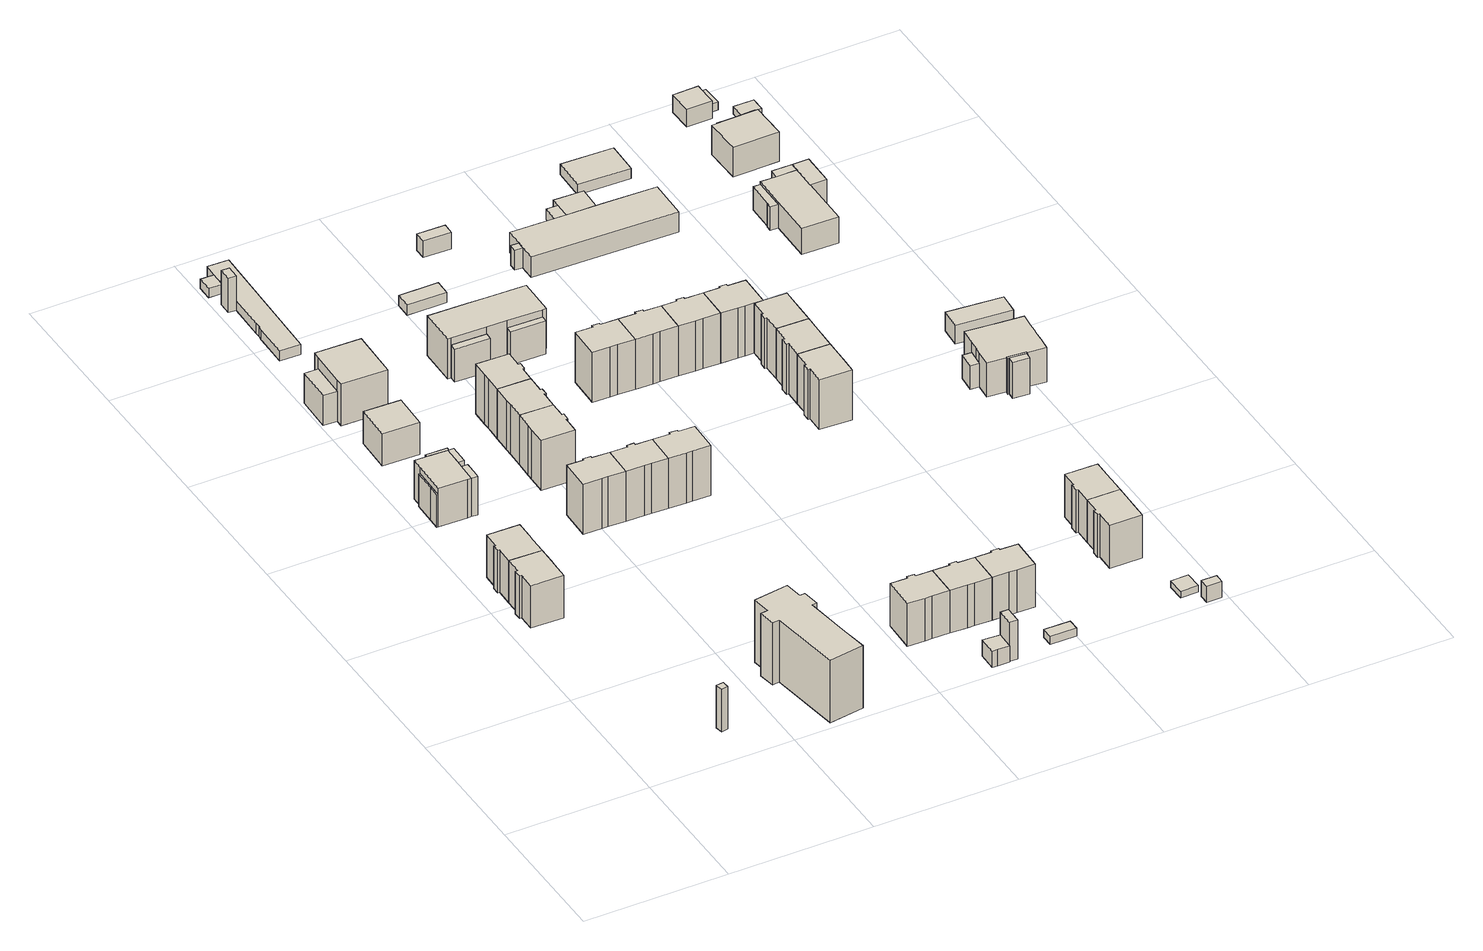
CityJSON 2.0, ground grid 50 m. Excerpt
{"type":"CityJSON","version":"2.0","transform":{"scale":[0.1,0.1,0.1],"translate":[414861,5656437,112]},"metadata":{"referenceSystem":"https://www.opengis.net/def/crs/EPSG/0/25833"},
"CityObjects":{
"building1":{"type":"Building","attributes":{"name":"Universitätsklinikum Carl Gustav Carus Dresden","Dachtyp_tdc":"tdcPolyFlatRoof","Gemeindeschluessel":14612000,"Dachneigung":0,"QualitaetDacherkennung":22,"Geometrietyp2DReferenz":"3000","measuredHeight":15.97,"function":"31001_3051","roofType":"1000"},"geometry":[{"type":"Solid","lod":"1","boundaries":[[[[0,1,2,3]],[[4,5,6,7]],[[3,5,4,0]],[[2,6,5,3]],[[1,7,6,2]],[[0,4,7,1]]]]}]},
"building2":{"type":"Building","attributes":{"Dachtyp_tdc":"tdcPolyFlatRoof","Gemeindeschluessel":14612000,"Dachneigung":0,"QualitaetDacherkennung":86,"Geometrietyp2DReferenz":"3000","measuredHeight":16.07,"function":"31001_9998","roofType":"1000"},"geometry":[{"type":"Solid","lod":"1","boundaries":[[[[8,9,10,11,12,13,14,15,16,17]],[[18,19,20,21,22,23,24,25,26,27]],[[17,19,18,8]],[[16,20,19,17]],[[15,21,20,16]],[[14,22,21,15]],[[13,23,22,14]],[[12,24,23,13]],[[11,25,24,12]],[[10,26,25,11]],[[9,27,26,10]],[[8,18,27,9]]]]}]},
"building3":{"type":"Building","attributes":{"Dachtyp_tdc":"tdcPolyFlatRoof","Gemeindeschluessel":14612000,"Dachneigung":0,"QualitaetDacherkennung":91,"Geometrietyp2DReferenz":"3000","measuredHeight":16.04,"function":"31001_9998","roofType":"1000"},"geometry":[{"type":"Solid","lod":"1","boundaries":[[[[12,28,29,30,31,32,33,34,35,13]],[[24,23,36,37,38,39,40,41,42,43]],[[13,23,24,12]],[[35,36,23,13]],[[34,37,36,35]],[[33,38,37,34]],[[32,39,38,33]],[[31,40,39,32]],[[30,41,40,31]],[[29,42,41,30]],[[28,43,42,29]],[[12,24,43,28]]]]}]},
"building4":{"type":"Building","attributes":{"Gemeindeschluessel":14612000,"Geometrietyp2DReferenz":"3000","function":"31001_9998","roofType":"9999"},"children":["building4-1","building4-2","building4-3","building4-4","building4-5"]},
"building4-1":{"type":"BuildingPart","attributes":{"Dachtyp_tdc":"tdcPolyFlatRoof","Dachneigung":0,"QualitaetDacherkennung":61,"Geometrietyp2DReferenz":"3000","measuredHeight":14.51,"roofType":"1000"},"parents":["building4"],"geometry":[{"type":"Solid","lod":"1","boundaries":[[[[44,45,46,47,48,49,50,51,52,53]],[[54,55,56,57,58,59,60,61,62,63]],[[53,55,54,44]],[[52,56,55,53]],[[51,57,56,52]],[[50,58,57,51]],[[49,59,58,50]],[[48,60,59,49]],[[47,61,60,48]],[[46,62,61,47]],[[45,63,62,46]],[[44,54,63,45]]]]}]},
"building4-2":{"type":"BuildingPart","attributes":{"Dachtyp_tdc":"tdcPolyFlatRoof","Dachneigung":0,"QualitaetDacherkennung":48,"Geometrietyp2DReferenz":"3000","measuredHeight":11.61,"roofType":"1000"},"parents":["building4"],"geometry":[{"type":"Solid","lod":"1","boundaries":[[[[64,65,66,67]],[[63,68,69,70]],[[67,68,63,64]],[[66,69,68,67]],[[65,70,69,66]],[[64,63,70,65]]]]}]},
"building4-3":{"type":"BuildingPart","attributes":{"Dachtyp_tdc":"tdcPolyFlatRoof","Dachneigung":21.02,"QualitaetDacherkennung":31,"Geometrietyp2DReferenz":"3000","measuredHeight":14.82,"roofType":"2100"},"parents":["building4"],"geometry":[{"type":"Solid","lod":"1","boundaries":[[[[71,72,73,74,75]],[[56,76,77,78,57]],[[75,76,56,71]],[[74,77,76,75]],[[73,78,77,74]],[[72,57,78,73]],[[71,56,57,72]]]]}]},
"building4-4":{"type":"BuildingPart","attributes":{"Dachtyp_tdc":"tdcPolyFlatRoof","Dachneigung":0,"QualitaetDacherkennung":60,"Geometrietyp2DReferenz":"3000","measuredHeight":12.28,"roofType":"1000"},"parents":["building4"],"geometry":[{"type":"Solid","lod":"1","boundaries":[[[[79,80,81,82,83]],[[60,59,84,85,86]],[[83,59,60,79]],[[82,84,59,83]],[[81,85,84,82]],[[80,86,85,81]],[[79,60,86,80]]]]}]},
"building4-5":{"type":"BuildingPart","attributes":{"Dachtyp_tdc":"tdcFreeFormRoof","Dachneigung":22.93,"QualitaetDacherkennung":15,"Geometrietyp2DReferenz":"3000","measuredHeight":14.76,"roofType":"5000"},"parents":["building4"],"geometry":[{"type":"Solid","lod":"1","boundaries":[[[[44,53,87,88]],[[54,70,89,55]],[[88,70,54,44]],[[87,89,70,88]],[[53,55,89,87]],[[44,54,55,53]]]]}]},
"building5":{"type":"Building","attributes":{"Dachtyp_tdc":"tdcPolyFlatRoof","Gemeindeschluessel":14612000,"Dachneigung":0,"QualitaetDacherkennung":41,"Geometrietyp2DReferenz":"3000","measuredHeight":11.3,"function":"31001_9998","roofType":"1000"},"geometry":[{"type":"Solid","lod":"1","boundaries":[[[[90,91,92,93]],[[94,95,96,97]],[[93,95,94,90]],[[92,96,95,93]],[[91,97,96,92]],[[90,94,97,91]]]]}]},
"building6":{"type":"Building","attributes":{"Dachtyp_tdc":"tdcPolyFlatRoof","Gemeindeschluessel":14612000,"Dachneigung":0,"QualitaetDacherkennung":86,"Geometrietyp2DReferenz":"3000","measuredHeight":12.15,"function":"31001_9998","roofType":"1000"},"geometry":[{"type":"Solid","lod":"1","boundaries":[[[[98,99,100,101]],[[102,103,104,105]],[[101,103,102,98]],[[100,104,103,101]],[[99,105,104,100]],[[98,102,105,99]]]]}]},
"building7":{"type":"Building","attributes":{"name":"Universitätsklinikum Carl Gustav Carus Dresden","Dachtyp_tdc":"tdcFreeFormRoof","Gemeindeschluessel":14612000,"Dachneigung":13.06,"QualitaetDacherkennung":25,"Geometrietyp2DReferenz":"3000","measuredHeight":24.29,"function":"31001_3051","roofType":"5000"},"geometry":[{"type":"Solid","lod":"1","boundaries":[[[[106,107,108,109,110,111,112,113,114,115,116,117,118,119]],[[120,121,122,123,124,125,126,127,128,129,130,131,132,133]],[[119,121,120,106]],[[118,122,121,119]],[[117,123,122,118]],[[116,124,123,117]],[[115,125,124,116]],[[114,126,125,115]],[[113,127,126,114]],[[112,128,127,113]],[[111,129,128,112]],[[110,130,129,111]],[[109,131,130,110]],[[108,132,131,109]],[[107,133,132,108]],[[106,120,133,107]]]]}]},
"building8":{"type":"Building","attributes":{"Dachtyp_tdc":"tdcTentRoof","Gemeindeschluessel":14612000,"Dachneigung":27.35,"QualitaetDacherkennung":77,"Geometrietyp2DReferenz":"3000","measuredHeight":17.72,"function":"31001_9998","roofType":"3500"},"geometry":[{"type":"Solid","lod":"1","boundaries":[[[[134,135,136,137,138,139]],[[140,95,94,141,142,143]],[[139,95,140,134]],[[138,94,95,139]],[[137,141,94,138]],[[136,142,141,137]],[[135,143,142,136]],[[134,140,143,135]]]]}]},
"building9":{"type":"Building","attributes":{"name":"Universitätsklinikum Carl Gustav Carus Dresden","Dachtyp_tdc":"tdcFreeFormRoof","Gemeindeschluessel":14612000,"Dachneigung":60.39,"QualitaetDacherkennung":4,"Geometrietyp2DReferenz":"3000","measuredHeight":14.06,"function":"31001_3051","roofType":"5000"},"geometry":[{"type":"Solid","lod":"1","boundaries":[[[[144,145,146,147]],[[148,149,150,151]],[[147,149,148,144]],[[146,150,149,147]],[[145,151,150,146]],[[144,148,151,145]]]]}]},
"building10":{"type":"Building","attributes":{"name":"Universitätsklinikum Carl Gustav Carus Dresden","Dachtyp_tdc":"tdcPolyFlatRoof","Gemeindeschluessel":14612000,"Dachneigung":3.79,"QualitaetDacherkennung":92,"Geometrietyp2DReferenz":"3000","measuredHeight":3.61,"function":"31001_3051","roofType":"2100"},"geometry":[{"type":"Solid","lod":"1","boundaries":[[[[152,153,154,155]],[[156,157,158,159]],[[155,157,156,152]],[[154,158,157,155]],[[153,159,158,154]],[[152,156,159,153]]]]}]},
"building11":{"type":"Building","attributes":{"name":"Universitätsklinikum Carl Gustav Carus Dresden","Dachtyp_tdc":"tdcPolyFlatRoof","Gemeindeschluessel":14612000,"Dachneigung":0,"QualitaetDacherkennung":96,"Geometrietyp2DReferenz":"3000","measuredHeight":3.86,"function":"31001_3051","roofType":"1000"},"geometry":[{"type":"Solid","lod":"1","boundaries":[[[[160,161,162,163,164,165,166,167,168,169,170]],[[171,172,173,174,175,176,177,178,179,180,181]],[[170,172,171,160]],[[169,173,172,170]],[[168,174,173,169]],[[167,175,174,168]],[[166,176,175,167]],[[165,177,176,166]],[[164,178,177,165]],[[163,179,178,164]],[[162,180,179,163]],[[161,181,180,162]],[[160,171,181,161]]]]}]},
"building12":{"type":"Building","attributes":{"Dachtyp_tdc":"tdcPolyFlatRoof","Gemeindeschluessel":14612000,"Dachneigung":0,"QualitaetDacherkennung":72,"Geometrietyp2DReferenz":"3000","measuredHeight":18.93,"function":"31001_9998","roofType":"1000"},"geometry":[{"type":"Solid","lod":"1","boundaries":[[[[182,183,184,185,186,187,188,189,190,191]],[[192,193,194,195,196,197,198,199,200,201]],[[191,193,192,182]],[[190,194,193,191]],[[189,195,194,190]],[[188,196,195,189]],[[187,197,196,188]],[[186,198,197,187]],[[185,199,198,186]],[[184,200,199,185]],[[183,201,200,184]],[[182,192,201,183]]]]}]},
"building13":{"type":"Building","attributes":{"Dachtyp_tdc":"tdcPolyFlatRoof","Gemeindeschluessel":14612000,"Dachneigung":0,"QualitaetDacherkennung":79,"Geometrietyp2DReferenz":"3000","measuredHeight":18.78,"function":"31001_9998","roofType":"1000"},"geometry":[{"type":"Solid","lod":"1","boundaries":[[[[202,203,204,205,206,207,208,209,210,211]],[[212,213,214,215,216,217,218,219,220,221]],[[211,213,212,202]],[[210,214,213,211]],[[209,215,214,210]],[[208,216,215,209]],[[207,217,216,208]],[[206,218,217,207]],[[205,219,218,206]],[[204,220,219,205]],[[203,221,220,204]],[[202,212,221,203]]]]}]},
"building14":{"type":"Building","attributes":{"Dachtyp_tdc":"tdcPolyFlatRoof","Gemeindeschluessel":14612000,"Dachneigung":0,"QualitaetDacherkennung":84,"Geometrietyp2DReferenz":"3000","measuredHeight":18.81,"function":"31001_9998","roofType":"1000"},"geometry":[{"type":"Solid","lod":"1","boundaries":[[[[209,208,222,223,224,225,226,227,228,229]],[[215,230,231,232,233,234,235,236,237,216]],[[229,230,215,209]],[[228,231,230,229]],[[227,232,231,228]],[[226,233,232,227]],[[225,234,233,226]],[[224,235,234,225]],[[223,236,235,224]],[[222,237,236,223]],[[208,216,237,222]],[[209,215,216,208]]]]}]},
"building15":{"type":"Building","attributes":{"Dachtyp_tdc":"tdcPolyFlatRoof","Gemeindeschluessel":14612000,"Dachneigung":0,"QualitaetDacherkennung":90,"Geometrietyp2DReferenz":"3000","measuredHeight":18.93,"function":"31001_9998","roofType":"1000"},"geometry":[{"type":"Solid","lod":"1","boundaries":[[[[238,239,240,241,242,243,244,186,185,245]],[[246,247,199,198,248,249,250,251,252,253]],[[245,247,246,238]],[[185,199,247,245]],[[186,198,199,185]],[[244,248,198,186]],[[243,249,248,244]],[[242,250,249,243]],[[241,251,250,242]],[[240,252,251,241]],[[239,253,252,240]],[[238,246,253,239]]]]}]},
"building16":{"type":"Building","attributes":{"Dachtyp_tdc":"tdcPolyFlatRoof","Gemeindeschluessel":14612000,"Dachneigung":0,"QualitaetDacherkennung":79,"Geometrietyp2DReferenz":"3000","measuredHeight":18.81,"function":"31001_9998","roofType":"1000"},"geometry":[{"type":"Solid","lod":"1","boundaries":[[[[227,226,254,255,256,257,258,259,260,261]],[[232,262,263,264,265,266,267,268,269,233]],[[261,262,232,227]],[[260,263,262,261]],[[259,264,263,260]],[[258,265,264,259]],[[257,266,265,258]],[[256,267,266,257]],[[255,268,267,256]],[[254,269,268,255]],[[226,233,269,254]],[[227,232,233,226]]]]}]},
"building17":{"type":"Building","attributes":{"Dachtyp_tdc":"tdcPolyFlatRoof","Gemeindeschluessel":14612000,"Dachneigung":0,"QualitaetDacherkennung":89,"Geometrietyp2DReferenz":"3000","measuredHeight":18.9,"function":"31001_9998","roofType":"1000"},"geometry":[{"type":"Solid","lod":"1","boundaries":[[[[270,271,272,273,274,240,239,275,276,277]],[[278,279,280,281,253,252,282,283,284,285]],[[277,279,278,270]],[[276,280,279,277]],[[275,281,280,276]],[[239,253,281,275]],[[240,252,253,239]],[[274,282,252,240]],[[273,283,282,274]],[[272,284,283,273]],[[271,285,284,272]],[[270,278,285,271]]]]}]},
"building18":{"type":"Building","attributes":{"Dachtyp_tdc":"tdcPolyFlatRoof","Gemeindeschluessel":14612000,"Dachneigung":0,"QualitaetDacherkennung":82,"Geometrietyp2DReferenz":"3000","measuredHeight":16.13,"function":"31001_9998","roofType":"1000"},"geometry":[{"type":"Solid","lod":"1","boundaries":[[[[286,287,288,289,290,291,292,293,294,295]],[[296,297,298,299,300,301,302,303,304,305]],[[295,297,296,286]],[[294,298,297,295]],[[293,299,298,294]],[[292,300,299,293]],[[291,301,300,292]],[[290,302,301,291]],[[289,303,302,290]],[[288,304,303,289]],[[287,305,304,288]],[[286,296,305,287]]]]}]},
"building19":{"type":"Building","attributes":{"Dachtyp_tdc":"tdcFreeFormRoof","Gemeindeschluessel":14612000,"Dachneigung":61.44,"QualitaetDacherkennung":6,"Geometrietyp2DReferenz":"3000","measuredHeight":9.39,"function":"31001_9998","roofType":"5000"},"geometry":[{"type":"Solid","lod":"1","boundaries":[[[[306,307,308,309,310,311]],[[312,313,314,315,316,317]],[[311,313,312,306]],[[310,314,313,311]],[[309,315,314,310]],[[308,316,315,309]],[[307,317,316,308]],[[306,312,317,307]]]]}]},
"building20":{"type":"Building","attributes":{"Gemeindeschluessel":14612000,"Geometrietyp2DReferenz":"3000","function":"31001_9998","roofType":"9999"},"children":["building20-1","building20-2","building20-3","building20-4","building20-5"]},
"building20-1":{"type":"BuildingPart","attributes":{"Dachtyp_tdc":"tdcPolyFlatRoof","Dachneigung":0,"QualitaetDacherkennung":39,"Geometrietyp2DReferenz":"3000","measuredHeight":12.41,"roofType":"1000"},"parents":["building20"],"geometry":[{"type":"Solid","lod":"1","boundaries":[[[[318,319,320,321]],[[322,323,324,325]],[[321,323,322,318]],[[320,324,323,321]],[[319,325,324,320]],[[318,322,325,319]]]]}]},
"building20-2":{"type":"BuildingPart","attributes":{"Dachtyp_tdc":"tdcFreeFormRoof","Dachneigung":46.14,"QualitaetDacherkennung":12,"Geometrietyp2DReferenz":"3000","measuredHeight":13.54,"roofType":"5000"},"parents":["building20"],"geometry":[{"type":"Solid","lod":"1","boundaries":[[[[326,327,328,329]],[[330,331,332,333]],[[329,331,330,326]],[[328,332,331,329]],[[327,333,332,328]],[[326,330,333,327]]]]}]},
"building20-3":{"type":"BuildingPart","attributes":{"Dachtyp_tdc":"tdcPolyFlatRoof","Dachneigung":0,"QualitaetDacherkennung":36,"Geometrietyp2DReferenz":"3000","measuredHeight":12.4,"roofType":"1000"},"parents":["building20"],"geometry":[{"type":"Solid","lod":"1","boundaries":[[[[334,335,336,337]],[[338,339,340,341]],[[337,339,338,334]],[[336,340,339,337]],[[335,341,340,336]],[[334,338,341,335]]]]}]},
"building20-4":{"type":"BuildingPart","attributes":{"Dachtyp_tdc":"tdcPolyFlatRoof","Dachneigung":0,"QualitaetDacherkennung":67,"Geometrietyp2DReferenz":"3000","measuredHeight":15.18,"roofType":"1000"},"parents":["building20"],"geometry":[{"type":"Solid","lod":"1","boundaries":[[[[342,343,344,345,346,347,348,349,350,351,352,353]],[[354,322,325,340,339,355,356,330,333,357,358,359]],[[353,322,354,342]],[[352,325,322,353]],[[351,340,325,352]],[[350,339,340,351]],[[349,355,339,350]],[[348,356,355,349]],[[347,330,356,348]],[[346,333,330,347]],[[345,357,333,346]],[[344,358,357,345]],[[343,359,358,344]],[[342,354,359,343]]]]}]},
"building20-5":{"type":"BuildingPart","attributes":{"Dachtyp_tdc":"tdcPolyFlatRoof","Dachneigung":0,"QualitaetDacherkennung":32,"Geometrietyp2DReferenz":"3000","measuredHeight":12.34,"roofType":"1000"},"parents":["building20"],"geometry":[{"type":"Solid","lod":"1","boundaries":[[[[360,361,362,363]],[[357,364,365,358]],[[363,364,357,360]],[[362,365,364,363]],[[361,358,365,362]],[[360,357,358,361]]]]}]},
"building21":{"type":"Building","attributes":{"Dachtyp_tdc":"tdcFreeFormRoof","Gemeindeschluessel":14612000,"Dachneigung":64.62,"QualitaetDacherkennung":18,"Geometrietyp2DReferenz":"3000","measuredHeight":16.11,"function":"31001_9998","roofType":"5000"},"geometry":[{"type":"Solid","lod":"1","boundaries":[[[[366,367,368,369]],[[315,314,370,371]],[[369,314,315,366]],[[368,370,314,369]],[[367,371,370,368]],[[366,315,371,367]]]]}]},
"building22":{"type":"Building","attributes":{"name":"Universitätsklinikum Carl Gustav Carus Dresden","Dachtyp_tdc":"tdcPolyFlatRoof","Gemeindeschluessel":14612000,"Dachneigung":0,"QualitaetDacherkennung":83,"Geometrietyp2DReferenz":"3000","measuredHeight":3.83,"function":"31001_3051","roofType":"1000"},"geometry":[{"type":"Solid","lod":"1","boundaries":[[[[372,373,374,375]],[[376,377,378,379]],[[375,377,376,372]],[[374,378,377,375]],[[373,379,378,374]],[[372,376,379,373]]]]}]},
"building23":{"type":"Building","attributes":{"Dachtyp_tdc":"tdcPolyFlatRoof","Gemeindeschluessel":14612000,"Dachneigung":0,"QualitaetDacherkennung":85,"Geometrietyp2DReferenz":"3000","measuredHeight":16.16,"function":"31001_9998","roofType":"1000"},"geometry":[{"type":"Solid","lod":"1","boundaries":[[[[380,381,382,383,290,289,384,385,386,387]],[[388,389,390,391,392,303,302,393,394,395]],[[387,389,388,380]],[[386,390,389,387]],[[385,391,390,386]],[[384,392,391,385]],[[289,303,392,384]],[[290,302,303,289]],[[383,393,302,290]],[[382,394,393,383]],[[381,395,394,382]],[[380,388,395,381]]]]}]},
"building24":{"type":"Building","attributes":{"Dachtyp_tdc":"tdcPolyFlatRoof","Gemeindeschluessel":14612000,"Dachneigung":0,"QualitaetDacherkennung":77,"Geometrietyp2DReferenz":"3000","measuredHeight":18.89,"function":"31001_9998","roofType":"1000"},"geometry":[{"type":"Solid","lod":"1","boundaries":[[[[396,397,398,399,400,401,402,403,404,405]],[[406,407,408,409,410,411,412,413,414,415]],[[405,407,406,396]],[[404,408,407,405]],[[403,409,408,404]],[[402,410,409,403]],[[401,411,410,402]],[[400,412,411,401]],[[399,413,412,400]],[[398,414,413,399]],[[397,415,414,398]],[[396,406,415,397]]]]}]},
"building25":{"type":"Building","attributes":{"Dachtyp_tdc":"tdcPolyFlatRoof","Gemeindeschluessel":14612000,"Dachneigung":0,"QualitaetDacherkennung":85,"Geometrietyp2DReferenz":"3000","measuredHeight":2.98,"function":"31001_9998","roofType":"1000"},"geometry":[{"type":"Solid","lod":"1","boundaries":[[[[416,417,418,419]],[[420,421,422,423]],[[419,421,420,416]],[[418,422,421,419]],[[417,423,422,418]],[[416,420,423,417]]]]}]},
"building26":{"type":"Building","attributes":{"Dachtyp_tdc":"tdcPolyFlatRoof","Gemeindeschluessel":14612000,"Dachneigung":0,"QualitaetDacherkennung":80,"Geometrietyp2DReferenz":"3000","measuredHeight":16.13,"function":"31001_9998","roofType":"1000"},"geometry":[{"type":"Solid","lod":"1","boundaries":[[[[386,424,425,426,427,428,429,430,431,387]],[[390,389,432,433,434,435,436,437,438,439]],[[387,389,390,386]],[[431,432,389,387]],[[430,433,432,431]],[[429,434,433,430]],[[428,435,434,429]],[[427,436,435,428]],[[426,437,436,427]],[[425,438,437,426]],[[424,439,438,425]],[[386,390,439,424]]]]}]},
"building27":{"type":"Building","attributes":{"name":"Universitätsklinikum Carl Gustav Carus Dresden","Dachtyp_tdc":"tdcGableRoof","Gemeindeschluessel":14612000,"Dachneigung":58.31,"QualitaetDacherkennung":29,"Geometrietyp2DReferenz":"3000","measuredHeight":9.27,"function":"31001_3051","roofType":"3100"},"geometry":[{"type":"Solid","lod":"1","boundaries":[[[[440,441,442,443]],[[444,445,446,447]],[[443,445,444,440]],[[442,446,445,443]],[[441,447,446,442]],[[440,444,447,441]]]]}]},
"building28":{"type":"Building","attributes":{"Dachtyp_tdc":"tdcPolyFlatRoof","Gemeindeschluessel":14612000,"Dachneigung":0,"QualitaetDacherkennung":74,"Geometrietyp2DReferenz":"3000","measuredHeight":18.9,"function":"31001_9998","roofType":"1000"},"geometry":[{"type":"Solid","lod":"1","boundaries":[[[[448,449,450,451,452,453,400,399,454,455]],[[456,457,458,413,412,459,460,461,462,463]],[[455,457,456,448]],[[454,458,457,455]],[[399,413,458,454]],[[400,412,413,399]],[[453,459,412,400]],[[452,460,459,453]],[[451,461,460,452]],[[450,462,461,451]],[[449,463,462,450]],[[448,456,463,449]]]]}]},
"building29":{"type":"Building","attributes":{"Dachtyp_tdc":"tdcPolyFlatRoof","Gemeindeschluessel":14612000,"Dachneigung":0,"QualitaetDacherkennung":74,"Geometrietyp2DReferenz":"3000","measuredHeight":18.9,"function":"31001_9998","roofType":"1000"},"geometry":[{"type":"Solid","lod":"1","boundaries":[[[[464,465,466,449,448,467,468,469,470,471]],[[472,473,474,475,476,477,456,463,478,479]],[[471,473,472,464]],[[470,474,473,471]],[[469,475,474,470]],[[468,476,475,469]],[[467,477,476,468]],[[448,456,477,467]],[[449,463,456,448]],[[466,478,463,449]],[[465,479,478,466]],[[464,472,479,465]]]]}]},
"building30":{"type":"Building","attributes":{"Dachtyp_tdc":"tdcPolyFlatRoof","Gemeindeschluessel":14612000,"Dachneigung":0,"QualitaetDacherkennung":86,"Geometrietyp2DReferenz":"3000","measuredHeight":18.85,"function":"31001_9998","roofType":"1000"},"geometry":[{"type":"Solid","lod":"1","boundaries":[[[[480,481,482,483,484,485,486,487,488,489]],[[490,491,492,493,494,495,496,497,498,499]],[[489,491,490,480]],[[488,492,491,489]],[[487,493,492,488]],[[486,494,493,487]],[[485,495,494,486]],[[484,496,495,485]],[[483,497,496,484]],[[482,498,497,483]],[[481,499,498,482]],[[480,490,499,481]]]]}]},
"building31":{"type":"Building","attributes":{"Dachtyp_tdc":"tdcPolyFlatRoof","Gemeindeschluessel":14612000,"Dachneigung":0,"QualitaetDacherkennung":72,"Geometrietyp2DReferenz":"3000","measuredHeight":18.88,"function":"31001_9998","roofType":"1000"},"geometry":[{"type":"Solid","lod":"1","boundaries":[[[[500,501,502,503,504,505,470,469,506,507,508]],[[509,510,511,512,475,474,513,514,515,516,517]],[[508,510,509,500]],[[507,511,510,508]],[[506,512,511,507]],[[469,475,512,506]],[[470,474,475,469]],[[505,513,474,470]],[[504,514,513,505]],[[503,515,514,504]],[[502,516,515,503]],[[501,517,516,502]],[[500,509,517,501]]]]}]},
"building32":{"type":"Building","attributes":{"Dachtyp_tdc":"tdcPolyFlatRoof","Gemeindeschluessel":14612000,"Dachneigung":0,"QualitaetDacherkennung":93,"Geometrietyp2DReferenz":"3000","measuredHeight":18.85,"function":"31001_9998","roofType":"1000"},"geometry":[{"type":"Solid","lod":"1","boundaries":[[[[483,518,519,520,521,522,523,524,525,484]],[[526,527,528,529,530,531,532,533,534,535]],[[484,527,526,483]],[[525,528,527,484]],[[524,529,528,525]],[[523,530,529,524]],[[522,531,530,523]],[[521,532,531,522]],[[520,533,532,521]],[[519,534,533,520]],[[518,535,534,519]],[[483,526,535,518]]]]}]},
"building33":{"type":"Building","attributes":{"Dachtyp_tdc":"tdcPolyFlatRoof","Gemeindeschluessel":14612000,"Dachneigung":0,"QualitaetDacherkennung":89,"Geometrietyp2DReferenz":"3000","measuredHeight":18.96,"function":"31001_9998","roofType":"1000"},"geometry":[{"type":"Solid","lod":"1","boundaries":[[[[520,536,537,538,500,508,539,540,541,542,521]],[[533,532,543,544,545,546,510,509,547,548,549]],[[521,532,533,520]],[[542,543,532,521]],[[541,544,543,542]],[[540,545,544,541]],[[539,546,545,540]],[[508,510,546,539]],[[500,509,510,508]],[[538,547,509,500]],[[537,548,547,538]],[[536,549,548,537]],[[520,533,549,536]]]]}]},
"building34":{"type":"Building","attributes":{"Dachtyp_tdc":"tdcPolyFlatRoof","Gemeindeschluessel":14612000,"Dachneigung":0,"QualitaetDacherkennung":92,"Geometrietyp2DReferenz":"3000","measuredHeight":16.14,"function":"31001_9998","roofType":"1000"},"geometry":[{"type":"Solid","lod":"1","boundaries":[[[[550,551,552,553,554,555,556,557,558,559]],[[560,561,562,563,564,565,566,567,568,569]],[[559,561,560,550]],[[558,562,561,559]],[[557,563,562,558]],[[556,564,563,557]],[[555,565,564,556]],[[554,566,565,555]],[[553,567,566,554]],[[552,568,567,553]],[[551,569,568,552]],[[550,560,569,551]]]]}]},
"building35":{"type":"Building","attributes":{"name":"Universitätsklinikum Carl Gustav Carus Dresden","Gemeindeschluessel":14612000,"Geometrietyp2DReferenz":"3000","function":"31001_3051","roofType":"9999"},"children":["building35-1","building35-2","building35-3","building35-4"]},
"building35-1":{"type":"BuildingPart","attributes":{"Dachtyp_tdc":"tdcPolyFlatRoof","Dachneigung":0,"QualitaetDacherkennung":77,"Geometrietyp2DReferenz":"3000","measuredHeight":7.44,"roofType":"1000"},"parents":["building35"],"geometry":[{"type":"Solid","lod":"1","boundaries":[[[[570,571,572,573]],[[574,575,576,577]],[[573,575,574,570]],[[572,576,575,573]],[[571,577,576,572]],[[570,574,577,571]]]]}]},
"building35-2":{"type":"BuildingPart","attributes":{"Dachtyp_tdc":"tdcPolyFlatRoof","Dachneigung":0,"QualitaetDacherkennung":95,"Geometrietyp2DReferenz":"3000","measuredHeight":4.01,"roofType":"1000"},"parents":["building35"],"geometry":[{"type":"Solid","lod":"1","boundaries":[[[[578,579,580,581]],[[582,583,584,585]],[[581,583,582,578]],[[580,584,583,581]],[[579,585,584,580]],[[578,582,585,579]]]]}]},
"building35-3":{"type":"BuildingPart","attributes":{"Dachtyp_tdc":"tdcPolyFlatRoof","Dachneigung":0,"QualitaetDacherkennung":75,"Geometrietyp2DReferenz":"3000","measuredHeight":7.65,"roofType":"1000"},"parents":["building35"],"geometry":[{"type":"Solid","lod":"1","boundaries":[[[[586,587,588,589,590,591,592,593]],[[594,574,577,595,596,597,598,599]],[[593,574,594,586]],[[592,577,574,593]],[[591,595,577,592]],[[590,596,595,591]],[[589,597,596,590]],[[588,598,597,589]],[[587,599,598,588]],[[586,594,599,587]]]]}]},
"building35-4":{"type":"BuildingPart","attributes":{"Dachtyp_tdc":"tdcPolyFlatRoof","Dachneigung":0,"QualitaetDacherkennung":83,"Geometrietyp2DReferenz":"3000","measuredHeight":4.02,"roofType":"1000"},"parents":["building35"],"geometry":[{"type":"Solid","lod":"1","boundaries":[[[[600,601,602,579,578,603,604]],[[597,596,582,585,605,606,607]],[[603,596,597,604]],[[578,582,596,603]],[[579,585,582,578]],[[602,605,585,579]],[[601,606,605,602]],[[600,607,606,601]],[[604,597,607,600]]]]}]},
"building36":{"type":"Building","attributes":{"Dachtyp_tdc":"tdcPolyFlatRoof","Gemeindeschluessel":14612000,"Dachneigung":0,"QualitaetDacherkennung":95,"Geometrietyp2DReferenz":"3000","measuredHeight":2.46,"function":"31001_9998","roofType":"1000"},"geometry":[{"type":"Solid","lod":"1","boundaries":[[[[608,609,610,611]],[[612,613,614,615]],[[611,613,612,608]],[[610,614,613,611]],[[609,615,614,610]],[[608,612,615,609]]]]}]},
"building37":{"type":"Building","attributes":{"Dachtyp_tdc":"tdcPolyFlatRoof","Gemeindeschluessel":14612000,"Dachneigung":0,"QualitaetDacherkennung":97,"Geometrietyp2DReferenz":"3000","measuredHeight":6.11,"function":"31001_9998","roofType":"1000"},"geometry":[{"type":"Solid","lod":"1","boundaries":[[[[616,617,618,619]],[[620,621,622,623]],[[619,621,620,616]],[[618,622,621,619]],[[617,623,622,618]],[[616,620,623,617]]]]}]},
"building38":{"type":"Building","attributes":{"Dachtyp_tdc":"tdcPolyFlatRoof","Gemeindeschluessel":14612000,"Dachneigung":0,"QualitaetDacherkennung":90,"Geometrietyp2DReferenz":"3000","measuredHeight":16.24,"function":"31001_9998","roofType":"1000"},"geometry":[{"type":"Solid","lod":"1","boundaries":[[[[555,554,624,625,626,627,628,629,630,631]],[[565,632,633,634,635,636,637,638,639,566]],[[631,632,565,555]],[[630,633,632,631]],[[629,634,633,630]],[[628,635,634,629]],[[627,636,635,628]],[[626,637,636,627]],[[625,638,637,626]],[[624,639,638,625]],[[554,566,639,624]],[[555,565,566,554]]]]}]},
"building39":{"type":"Building","attributes":{"name":"Universitätsklinikum Carl Gustav Carus Dresden","Dachtyp_tdc":"tdcPolyFlatRoof","Gemeindeschluessel":14612000,"Dachneigung":0,"QualitaetDacherkennung":74,"Geometrietyp2DReferenz":"3000","measuredHeight":3.85,"function":"31001_3051","roofType":"1000"},"geometry":[{"type":"Solid","lod":"1","boundaries":[[[[640,641,642,643]],[[644,645,646,647]],[[643,645,644,640]],[[642,646,645,643]],[[641,647,646,642]],[[640,644,647,641]]]]}]},
"building40":{"type":"Building","attributes":{"Gemeindeschluessel":14612000,"Geometrietyp2DReferenz":"3000","function":"31001_9998","roofType":"9999"},"children":["building40-1","building40-2","building40-3","building40-4"]},
"building40-1":{"type":"BuildingPart","attributes":{"Dachtyp_tdc":"tdcGableRoof","Dachneigung":34.49,"QualitaetDacherkennung":58,"Geometrietyp2DReferenz":"3000","measuredHeight":14.5,"roofType":"3100"},"parents":["building40"],"geometry":[{"type":"Solid","lod":"1","boundaries":[[[[648,649,650,651,652,653,654,655]],[[656,657,658,659,660,661,662,663]],[[655,657,656,648]],[[654,658,657,655]],[[653,659,658,654]],[[652,660,659,653]],[[651,661,660,652]],[[650,662,661,651]],[[649,663,662,650]],[[648,656,663,649]]]]}]},
"building40-2":{"type":"BuildingPart","attributes":{"Dachtyp_tdc":"tdcFreeFormRoof","Dachneigung":56.44,"QualitaetDacherkennung":11,"Geometrietyp2DReferenz":"3000","measuredHeight":14.53,"roofType":"5000"},"parents":["building40"],"geometry":[{"type":"Solid","lod":"1","boundaries":[[[[664,665,666,667]],[[661,668,669,663]],[[667,668,661,664]],[[666,669,668,667]],[[665,663,669,666]],[[664,661,663,665]]]]}]},
"building40-3":{"type":"BuildingPart","attributes":{"Dachtyp_tdc":"tdcPolyFlatRoof","Dachneigung":0,"QualitaetDacherkennung":53,"Geometrietyp2DReferenz":"3000","measuredHeight":8.84,"roofType":"1000"},"parents":["building40"],"geometry":[{"type":"Solid","lod":"1","boundaries":[[[[670,671,672,673]],[[674,675,676,677]],[[672,675,674,673]],[[671,676,675,672]],[[670,677,676,671]],[[673,674,677,670]]]]}]},
"building40-4":{"type":"BuildingPart","attributes":{"Dachtyp_tdc":"tdcGableRoof","Dachneigung":25.74,"QualitaetDacherkennung":80,"Geometrietyp2DReferenz":"3000","measuredHeight":15.05,"roofType":"3100"},"parents":["building40"],"geometry":[{"type":"Solid","lod":"1","boundaries":[[[[678,679,680,681,682,683,684,685,686,687,688,689,690,691,692,693,694]],[[695,659,657,696,697,674,698,677,699,700,701,702,703,704,705,706,707]],[[694,659,695,678]],[[693,657,659,694]],[[692,696,657,693]],[[691,697,696,692]],[[690,674,697,691]],[[689,698,674,690]],[[688,677,698,689]],[[687,699,677,688]],[[686,700,699,687]],[[685,701,700,686]],[[684,702,701,685]],[[683,703,702,684]],[[682,704,703,683]],[[681,705,704,682]],[[680,706,705,681]],[[679,707,706,680]],[[678,695,707,679]]]]}]},
"building41":{"type":"Building","attributes":{"Dachtyp_tdc":"tdcPolyFlatRoof","Gemeindeschluessel":14612000,"Dachneigung":0,"QualitaetDacherkennung":50,"Geometrietyp2DReferenz":"3000","measuredHeight":7.03,"function":"31001_9998","roofType":"1000"},"geometry":[{"type":"Solid","lod":"1","boundaries":[[[[708,709,710,711]],[[712,713,714,715]],[[711,713,712,708]],[[710,714,713,711]],[[709,715,714,710]],[[708,712,715,709]]]]}]},
"building42":{"type":"Building","attributes":{"Gemeindeschluessel":14612000,"Geometrietyp2DReferenz":"3000","function":"31001_9998","roofType":"9999"},"children":["building42-1","building42-2","building42-3","building42-4"]},
"building42-1":{"type":"BuildingPart","attributes":{"Dachtyp_tdc":"tdcPolyFlatRoof","Dachneigung":10.72,"QualitaetDacherkennung":78,"Geometrietyp2DReferenz":"3000","measuredHeight":9.08,"roofType":"2100"},"parents":["building42"],"geometry":[{"type":"Solid","lod":"1","boundaries":[[[[716,717,718,719,720,721]],[[722,723,724,725,726,727]],[[721,723,722,716]],[[720,724,723,721]],[[719,725,724,720]],[[718,726,725,719]],[[717,727,726,718]],[[716,722,727,717]]]]}]},
"building42-2":{"type":"BuildingPart","attributes":{"Dachtyp_tdc":"tdcPolyFlatRoof","Dachneigung":4.66,"QualitaetDacherkennung":90,"Geometrietyp2DReferenz":"3000","measuredHeight":10.12,"roofType":"2100"},"parents":["building42"],"geometry":[{"type":"Solid","lod":"1","boundaries":[[[[728,729,730,731]],[[732,733,734,735]],[[731,733,732,728]],[[730,734,733,731]],[[729,735,734,730]],[[728,732,735,729]]]]}]},
"building42-3":{"type":"BuildingPart","attributes":{"Dachtyp_tdc":"tdcPolyFlatRoof","Dachneigung":0,"QualitaetDacherkennung":63,"Geometrietyp2DReferenz":"3000","measuredHeight":9.81,"roofType":"1000"},"parents":["building42"],"geometry":[{"type":"Solid","lod":"1","boundaries":[[[[736,737,738,739,729,740,741]],[[726,742,743,735,744,745,727]],[[741,742,726,736]],[[740,743,742,741]],[[729,735,743,740]],[[739,744,735,729]],[[738,745,744,739]],[[737,727,745,738]],[[736,726,727,737]]]]}]},
"building42-4":{"type":"BuildingPart","attributes":{"Dachtyp_tdc":"tdcPolyFlatRoof","Dachneigung":5.07,"QualitaetDacherkennung":92,"Geometrietyp2DReferenz":"3000","measuredHeight":10.13,"roofType":"2100"},"parents":["building42"],"geometry":[{"type":"Solid","lod":"1","boundaries":[[[[740,728,746,741]],[[743,742,747,732]],[[741,742,743,740]],[[746,747,742,741]],[[728,732,747,746]],[[740,743,732,728]]]]}]},
"building43":{"type":"Building","attributes":{"Gemeindeschluessel":14612000,"Geometrietyp2DReferenz":"3000","function":"31001_9998","roofType":"9999"},"children":["building43-1","building43-2"]},
"building43-1":{"type":"BuildingPart","attributes":{"Dachtyp_tdc":"tdcCutGableRoof","Dachneigung":43.25,"QualitaetDacherkennung":38,"Geometrietyp2DReferenz":"3000","measuredHeight":12.63,"roofType":"9999"},"parents":["building43"],"geometry":[{"type":"Solid","lod":"1","boundaries":[[[[748,749,750,751,752,753,754,755,756,757,758,759,760]],[[761,762,763,764,765,766,767,768,769,770,771,772,773]],[[760,762,761,748]],[[759,763,762,760]],[[758,764,763,759]],[[757,765,764,758]],[[756,766,765,757]],[[755,767,766,756]],[[754,768,767,755]],[[753,769,768,754]],[[752,770,769,753]],[[751,771,770,752]],[[750,772,771,751]],[[749,773,772,750]],[[748,761,773,749]]]]}]},
"building43-2":{"type":"BuildingPart","attributes":{"Dachtyp_tdc":"tdcGableRoof","Dachneigung":41.07,"QualitaetDacherkennung":39,"Geometrietyp2DReferenz":"3000","measuredHeight":14.13,"roofType":"3100"},"parents":["building43"],"geometry":[{"type":"Solid","lod":"1","boundaries":[[[[774,775,776,777]],[[778,779,780,771]],[[777,779,778,774]],[[776,780,779,777]],[[775,771,780,776]],[[774,778,771,775]]]]}]},
"building44":{"type":"Building","attributes":{"Dachtyp_tdc":"tdcFreeFormRoof","Gemeindeschluessel":14612000,"Dachneigung":45.13,"QualitaetDacherkennung":89,"Geometrietyp2DReferenz":"3000","measuredHeight":8.93,"function":"31001_9998","roofType":"5000"},"geometry":[{"type":"Solid","lod":"1","boundaries":[[[[781,782,783,784,785]],[[786,787,788,789,790]],[[785,787,786,781]],[[784,788,787,785]],[[783,789,788,784]],[[782,790,789,783]],[[781,786,790,782]]]]}]},
"building45":{"type":"Building","attributes":{"Dachtyp_tdc":"tdcPolyFlatRoof","Gemeindeschluessel":14612000,"Dachneigung":0,"QualitaetDacherkennung":75,"Geometrietyp2DReferenz":"3000","measuredHeight":3,"function":"31001_9998","roofType":"1000"},"geometry":[{"type":"Solid","lod":"1","boundaries":[[[[791,792,793,794,795]],[[796,797,798,799,800]],[[795,797,796,791]],[[794,798,797,795]],[[793,799,798,794]],[[792,800,799,793]],[[791,796,800,792]]]]}]},
"building46":{"type":"Building","attributes":{"Dachtyp_tdc":"tdcPolyFlatRoof","Gemeindeschluessel":14612000,"Dachneigung":0,"QualitaetDacherkennung":76,"Geometrietyp2DReferenz":"3000","measuredHeight":2.84,"function":"31001_9998","roofType":"1000"},"geometry":[{"type":"Solid","lod":"1","boundaries":[[[[801,802,803,804]],[[805,806,807,808]],[[804,806,805,801]],[[803,807,806,804]],[[802,808,807,803]],[[801,805,808,802]]]]}]}
},
"vertices":[
[316,156,175],[320,130,175],[344,134,175],[341,159,175],[316,156,15],[341,159,15],[344,134,15],[320,130,15],
[71,879,165],[184,876,165],[185,936,165],[186,961,165],[187,1019,165],[74,1022,165],[73,965,165],[65,965,165],[65,938,165],[72,938,165],[71,879,5],[72,938,5],[65,938,5],[65,965,5],[73,965,5],[74,1022,5],[187,1019,5],[186,961,5],[185,936,5],[184,876,5],
[188,1079,165],[189,1104,165],[190,1166,165],[78,1168,165],[76,1109,165],[69,1109,165],[68,1083,165],[76,1083,165],[76,1083,5],[68,1083,5],[69,1109,5],[76,1109,5],[78,1168,5],[190,1166,5],[189,1104,5],[188,1079,5],
[186,1613,154],[132,1615,154],[117,1616,154],[72,1617,154],[71,1577,154],[68,1458,154],[168,1455,154],[181,1455,154],[183,1523,154],[184,1545,154],[186,1613,9],[184,1545,9],[183,1523,9],[181,1455,9],[168,1455,9],[68,1458,9],[71,1577,9],[72,1617,9],[117,1616,9],[132,1615,9],
[132,1615,125],[207,1613,125],[208,1658,125],[133,1660,125],[133,1660,9],[208,1658,9],[207,1613,9],
[183,1523,153],[181,1455,153],[203,1454,153],[204,1466,153],[205,1523,153],[205,1523,9],[204,1466,9],[203,1454,9],
[71,1577,132],[66,1577,132],[64,1498,132],[63,1458,132],[68,1458,132],[63,1458,9],[64,1498,9],[66,1577,9],
[205,1545,154],[207,1613,154],[205,1545,9],
[59,2199,123],[11,2200,123],[7,2073,123],[55,2071,123],[59,2199,10],[55,2071,10],[7,2073,10],[11,2200,10],
[66,1808,131],[194,1804,131],[198,1931,131],[70,1935,131],[66,1808,10],[70,1935,10],[198,1931,10],[194,1804,10],
[590,332,245],[563,328,245],[572,270,245],[597,274,245],[634,19,245],[757,37,245],[745,117,245],[740,152,245],[720,291,245],[738,294,245],[729,354,245],[711,352,245],[702,415,245],[580,397,245],[590,332,10],[580,397,10],[702,415,10],[711,352,10],[729,354,10],[738,294,10],[720,291,10],[740,152,10],[745,117,10],[757,37,10],[634,19,10],[597,274,10],[572,270,10],[563,328,10],
[55,2046,167],[213,2042,167],[218,2219,167],[60,2223,167],[59,2199,167],[55,2071,167],[55,2046,10],[60,2223,10],[218,2219,10],[213,2042,10],
[26,2707,143],[54,2706,143],[55,2752,143],[27,2753,143],[26,2707,14],[27,2753,14],[55,2752,14],[54,2706,14],
[10,2802,49],[56,2801,49],[57,2854,49],[11,2855,49],[10,2802,14],[11,2855,14],[57,2854,14],[56,2801,14],
[46,2419,51],[118,2417,51],[131,2897,51],[59,2899,51],[57,2854,51],[56,2801,51],[55,2752,51],[54,2706,51],[50,2575,51],[51,2557,51],[49,2539,51],[46,2419,13],[49,2539,13],[51,2557,13],[50,2575,13],[54,2706,13],[55,2752,13],[56,2801,13],[57,2854,13],[59,2899,13],[131,2897,13],[118,2417,13],
[438,1219,194],[502,1217,194],[523,1217,194],[582,1215,194],[585,1323,194],[525,1325,194],[525,1332,194],[498,1333,194],[498,1326,194],[441,1328,194],[438,1219,5],[441,1328,5],[498,1326,5],[498,1333,5],[525,1332,5],[525,1325,5],[585,1323,5],[582,1215,5],[523,1217,5],[502,1217,5],
[433,1475,193],[548,1472,193],[550,1533,193],[556,1533,193],[557,1561,193],[550,1561,193],[551,1617,193],[437,1620,193],[435,1561,193],[434,1537,193],[433,1475,5],[434,1537,5],[435,1561,5],[437,1620,5],[551,1617,5],[550,1561,5],[557,1561,5],[556,1533,5],[550,1533,5],[548,1472,5],
[553,1677,193],[560,1677,193],[560,1703,193],[553,1703,193],[555,1765,193],[441,1768,193],[439,1704,193],[439,1680,193],[439,1680,5],[439,1704,5],[441,1768,5],[555,1765,5],[553,1703,5],[560,1703,5],[560,1677,5],[553,1677,5],
[669,1213,194],[727,1211,194],[730,1319,194],[672,1320,194],[672,1328,194],[647,1329,194],[647,1321,194],[647,1213,194],[669,1213,5],[647,1213,5],[647,1321,5],[647,1329,5],[672,1328,5],[672,1320,5],[730,1319,5],[727,1211,5],
[557,1821,193],[563,1821,193],[564,1847,193],[556,1848,193],[558,1907,193],[445,1910,193],[443,1850,193],[443,1825,193],[443,1825,5],[443,1850,5],[445,1910,5],[558,1907,5],[556,1848,5],[564,1847,5],[563,1821,5],[557,1821,5],
[874,1315,194],[818,1317,194],[818,1323,194],[792,1324,194],[792,1317,194],[789,1209,194],[810,1209,194],[871,1207,194],[874,1315,5],[871,1207,5],[810,1209,5],[789,1209,5],[792,1317,5],[792,1324,5],[818,1323,5],[818,1317,5],
[1026,250,168],[1087,248,168],[1111,248,168],[1170,247,168],[1172,361,168],[1115,362,168],[1115,370,168],[1089,371,168],[1089,363,168],[1029,365,168],[1026,250,7],[1029,365,7],[1089,363,7],[1089,371,7],[1115,370,7],[1115,362,7],[1172,361,7],[1170,247,7],[1111,248,7],[1087,248,7],
[1198,30,70],[1217,30,70],[1258,29,70],[1258,33,70],[1260,92,70],[1200,96,70],[1198,30,9],[1200,96,9],[1260,92,9],[1258,33,9],[1258,29,9],[1217,30,9],
[773,2090,135],[653,2093,135],[652,2070,135],[772,2067,135],[773,2090,11],[772,2067,11],[652,2070,11],[653,2093,11],
[466,2230,140],[586,2228,140],[587,2252,140],[466,2255,140],[466,2230,11],[466,2255,11],[587,2252,11],[586,2228,11],
[462,2074,135],[582,2071,135],[583,2095,135],[462,2098,135],[462,2074,11],[462,2098,11],[583,2095,11],[582,2071,11],
[786,2090,162],[789,2223,162],[777,2223,162],[656,2226,162],[586,2228,162],[466,2230,162],[453,2231,162],[450,2098,162],[462,2098,162],[583,2095,162],[653,2093,162],[773,2090,162],[786,2090,11],[450,2098,11],[453,2231,11],[656,2226,11],[777,2223,11],[789,2223,11],
[656,2226,134],[777,2223,134],[777,2248,134],[657,2251,134],[657,2251,11],[777,2248,11],
[1258,33,156],[1287,32,156],[1288,92,156],[1260,92,156],[1288,92,9],[1287,32,9],
[497,2440,49],[633,2439,49],[634,2495,49],[498,2495,49],[497,2440,11],[498,2495,11],[634,2495,11],[633,2439,11],
[1259,359,168],[1259,367,168],[1233,367,168],[1233,359,168],[1231,245,168],[1255,244,168],[1314,243,168],[1317,358,168],[1259,359,7],[1317,358,7],[1314,243,7],[1255,244,7],[1231,245,7],[1233,359,7],[1233,367,7],[1259,367,7],
[780,1788,197],[841,1786,197],[866,1786,197],[925,1784,197],[928,1899,197],[869,1901,197],[869,1907,197],[843,1908,197],[843,1900,197],[783,1902,197],[780,1788,8],[783,1902,8],[843,1900,8],[843,1908,8],[869,1907,8],[869,1901,8],[928,1899,8],[925,1784,8],[866,1786,8],[841,1786,8],
[1500,50,37],[1500,90,37],[1410,92,37],[1410,50,37],[1500,50,7],[1410,50,7],[1410,92,7],[1500,90,7],
[1373,242,168],[1400,241,168],[1461,240,168],[1464,354,168],[1402,356,168],[1403,363,168],[1375,364,168],[1375,356,168],[1375,356,7],[1375,364,7],[1403,363,7],[1402,356,7],[1464,354,7],[1461,240,7],[1400,241,7],[1373,242,7],
[777,2713,72],[681,2715,72],[680,2674,72],[776,2672,72],[777,2713,10],[776,2672,10],[680,2674,10],[681,2715,10],
[1071,1780,197],[1075,1895,197],[1016,1897,197],[1016,1904,197],[990,1905,197],[990,1897,197],[986,1782,197],[1011,1782,197],[1071,1780,8],[1011,1782,8],[986,1782,8],[990,1897,8],[990,1905,8],[1016,1904,8],[1016,1897,8],[1075,1895,8],
[1155,1900,197],[1130,1901,197],[1130,1894,197],[1131,1778,197],[1156,1777,197],[1215,1776,197],[1218,1892,197],[1155,1893,197],[1155,1900,8],[1155,1893,8],[1218,1892,8],[1215,1776,8],[1156,1777,8],[1131,1778,8],[1130,1894,8],[1130,1901,8],
[1427,1333,197],[1429,1395,197],[1430,1423,197],[1431,1480,197],[1320,1483,197],[1318,1425,197],[1311,1425,197],[1310,1398,197],[1317,1398,197],[1315,1337,197],[1427,1333,9],[1315,1337,9],[1317,1398,9],[1310,1398,9],[1311,1425,9],[1318,1425,9],[1320,1483,9],[1431,1480,9],[1430,1423,9],[1429,1395,9],
[1359,1772,197],[1362,1886,197],[1300,1888,197],[1300,1896,197],[1277,1897,197],[1276,1890,197],[1275,1774,197],[1299,1773,197],[1329,1772,197],[1359,1772,8],[1329,1772,8],[1299,1773,8],[1275,1774,8],[1276,1890,8],[1277,1897,8],[1300,1896,8],[1300,1888,8],[1362,1886,8],
[1433,1538,197],[1434,1564,197],[1436,1624,197],[1325,1627,197],[1323,1569,197],[1315,1569,197],[1315,1542,197],[1322,1542,197],[1431,1480,8],[1320,1483,8],[1322,1542,8],[1315,1542,8],[1315,1569,8],[1323,1569,8],[1325,1627,8],[1436,1624,8],[1434,1564,8],[1433,1538,8],
[1437,1684,197],[1438,1710,197],[1440,1769,197],[1328,1713,197],[1321,1713,197],[1320,1689,197],[1326,1688,197],[1326,1688,8],[1320,1689,8],[1321,1713,8],[1328,1713,8],[1440,1769,8],[1438,1710,8],[1437,1684,8],
[1752,303,169],[1864,301,169],[1865,362,169],[1866,388,169],[1867,448,169],[1755,449,169],[1754,392,169],[1747,393,169],[1746,368,169],[1754,368,169],[1752,303,7],[1754,368,7],[1746,368,7],[1747,393,7],[1754,392,7],[1755,449,7],[1867,448,7],[1866,388,7],[1865,362,7],[1864,301,7],
[918,2482,87],[919,2509,87],[893,2510,87],[892,2483,87],[918,2482,12],[892,2483,12],[893,2510,12],[919,2509,12],
[1136,2596,52],[1137,2661,52],[1097,2662,52],[1095,2597,52],[1136,2596,12],[1095,2597,12],[1097,2662,12],[1137,2661,12],
[917,2426,89],[1419,2414,89],[1422,2556,89],[1236,2561,89],[1135,2563,89],[920,2568,89],[919,2509,89],[918,2482,89],[917,2426,12],[920,2568,12],[1135,2563,12],[1236,2561,12],[1422,2556,12],[1419,2414,12],
[1241,2688,52],[1138,2691,52],[1138,2661,52],[1135,2563,52],[1236,2561,52],[1138,2661,12],[1138,2691,12],[1241,2688,12],
[1866,64,36],[1927,65,36],[1927,126,36],[1866,125,36],[1866,64,11],[1866,125,11],[1927,126,11],[1927,65,11],
[1925,6,72],[1977,6,72],[1977,39,72],[1925,40,72],[1925,6,11],[1925,40,11],[1977,39,11],[1977,6,11],
[1868,508,169],[1868,534,169],[1869,593,169],[1757,595,169],[1756,537,169],[1749,537,169],[1749,509,169],[1756,509,169],[1756,509,7],[1749,509,7],[1749,537,7],[1756,537,7],[1757,595,7],[1869,593,7],[1868,534,7],[1868,508,7],
[1425,2837,51],[1244,2842,51],[1241,2726,51],[1422,2721,51],[1425,2837,12],[1422,2721,12],[1241,2726,12],[1244,2842,12],
[1896,1209,152],[1901,1209,152],[1930,1206,152],[1957,1203,152],[1961,1203,152],[1962,1214,152],[1931,1217,152],[1897,1220,152],[1896,1209,19],[1897,1220,19],[1931,1217,19],[1962,1214,19],[1961,1203,19],[1957,1203,19],[1930,1206,19],[1901,1209,19],
[1957,1203,155],[1901,1209,155],[1899,1184,155],[1955,1179,155],[1955,1179,19],[1899,1184,19],
[1844,1343,107],[1813,1345,107],[1808,1286,107],[1838,1283,107],[1838,1283,19],[1808,1286,19],[1813,1345,19],[1844,1343,19],
[2029,1208,148],[2034,1253,148],[2036,1280,148],[2037,1291,148],[2039,1305,148],[2041,1333,148],[2046,1380,148],[1958,1388,148],[1934,1391,148],[1849,1399,148],[1844,1343,148],[1841,1310,148],[1838,1283,148],[1833,1227,148],[1897,1221,148],[1897,1220,148],[1962,1214,148],[2029,1208,19],[1897,1221,19],[1833,1227,19],[1841,1310,19],[1849,1399,19],[1934,1391,19],[1958,1388,19],[2046,1380,19],[2041,1333,19],[2039,1305,19],[2037,1291,19],[2036,1280,19],[2034,1253,19],
[2081,1573,82],[1888,1590,82],[1882,1517,82],[2074,1500,82],[2081,1573,12],[2074,1500,12],[1882,1517,12],[1888,1590,12],
[1668,2291,98],[1695,2291,98],[1696,2407,98],[1672,2407,98],[1670,2312,98],[1668,2312,98],[1668,2291,10],[1668,2312,10],[1670,2312,10],[1672,2407,10],[1696,2407,10],[1695,2291,10],
[1822,2437,108],[1821,2320,108],[1878,2320,108],[1879,2437,108],[1822,2437,10],[1879,2437,10],[1878,2320,10],[1821,2320,10],
[1696,2407,108],[1695,2291,108],[1693,2138,108],[1820,2137,108],[1822,2406,108],[1750,2406,108],[1750,2406,10],[1822,2406,10],[1820,2137,10],[1693,2138,10],
[1753,2438,108],[1753,2438,10],
[1726,2715,104],[1763,2715,104],[1790,2716,104],[1857,2717,104],[1857,2737,104],[1852,2737,104],[1790,2736,104],[1763,2735,104],[1726,2735,104],[1726,2731,104],[1738,2731,104],[1739,2718,104],[1726,2717,104],[1726,2715,9],[1726,2717,9],[1739,2718,9],[1738,2731,9],[1726,2731,9],[1726,2735,9],[1763,2735,9],[1790,2736,9],[1852,2737,9],[1857,2737,9],[1857,2717,9],[1790,2716,9],[1763,2715,9],
[1859,2587,120],[1857,2717,120],[1696,2714,120],[1699,2583,120],[1859,2587,9],[1699,2583,9],[1696,2714,9],
[1692,2952,80],[1694,2866,80],[1783,2868,80],[1782,2898,80],[1781,2954,80],[1692,2952,14],[1781,2954,14],[1782,2898,14],[1783,2868,14],[1694,2866,14],
[1781,2954,43],[1782,2898,43],[1819,2899,43],[1817,2972,43],[1781,2971,43],[1781,2954,13],[1781,2971,13],[1817,2972,13],[1819,2899,13],[1782,2898,13],
[1918,2805,44],[1918,2855,44],[1848,2855,44],[1848,2805,44],[1918,2805,15],[1848,2805,15],[1848,2855,15],[1918,2855,15]
]}
